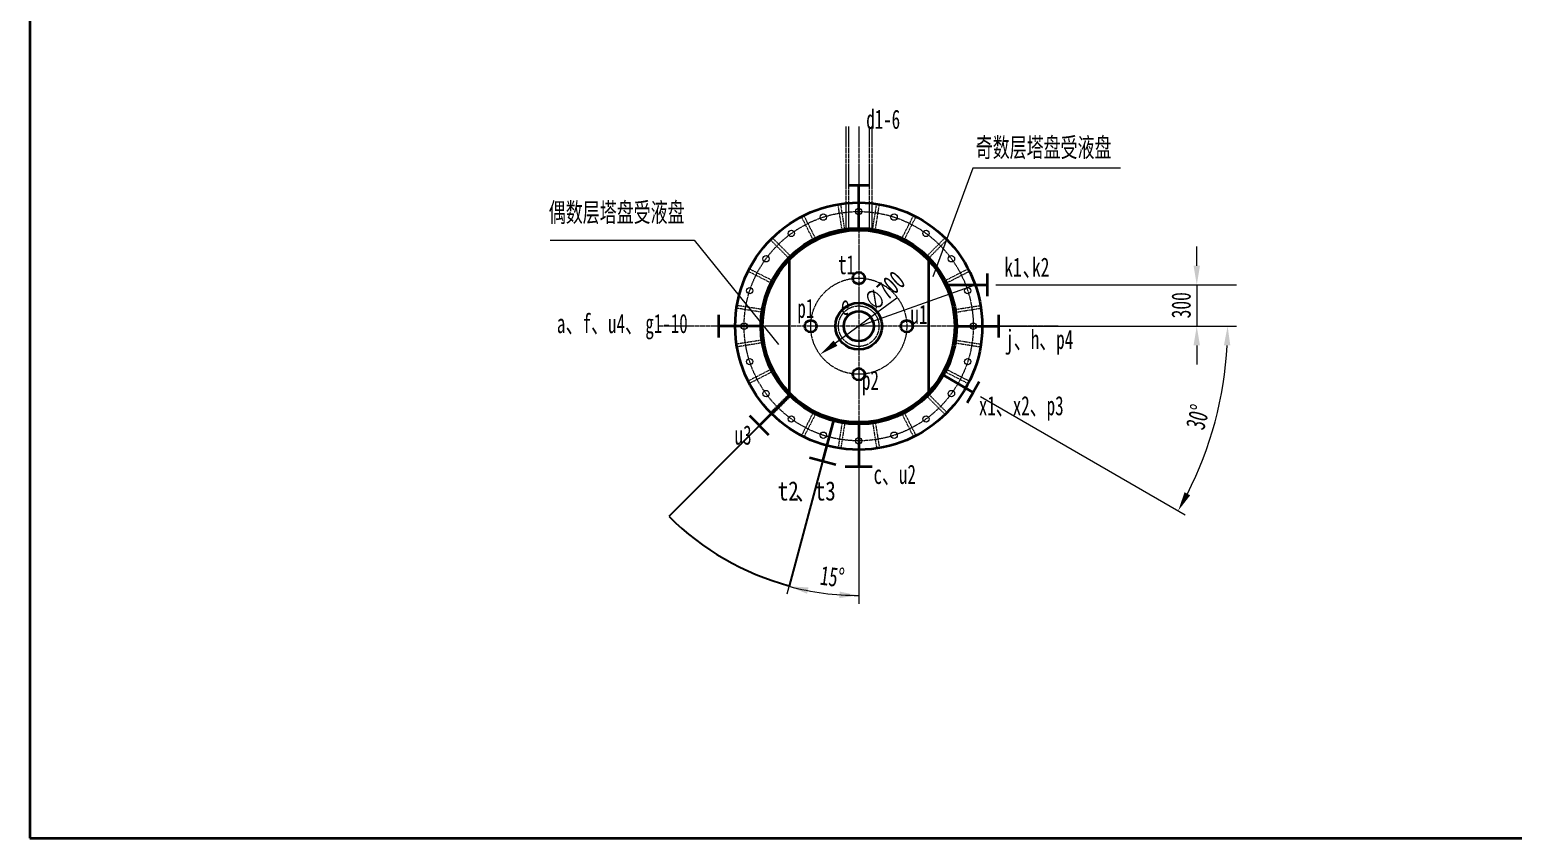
# Model space of a CAD drawing. Header units: millimetres. Extents: x -23892 to 57527, y -540 to 34444.
# Drawn here: x -23892 to -13082, y -396 to 5493 of the extents above; entities that cross this region are included whole.
import ezdxf

# ---------------------------------------------------------------- set-up
doc = ezdxf.new("R2010")
doc.units = ezdxf.units.MM
doc.linetypes.add('EB_DASH', pattern=[6, 3, -3])
doc.linetypes.add('EB_DASHDOT', pattern=[39, 30, -3, 3, -3])
doc.layers.get('0').update_dxf_attribs({"lineweight": 0})
doc.layers.get('Defpoints').update_dxf_attribs({"lineweight": 0})
for name, color, linetype, lineweight in [('CAXA4', 3, 'Continuous', 25), ('中心线', 1, 'EB_DASHDOT', 0), ('粗实线', 7, 'Continuous', 35), ('虚线', 80, 'EB_DASH', 0)]:
    doc.layers.add(name, color=color, linetype=linetype, lineweight=lineweight)
doc.styles.add('UserTxtStyle8', font='SimSun.ttf', dxfattribs={"width": 0.647801})
doc.styles.add('标准', font='', dxfattribs={"width": 0.667})
doc.styles.get('标准').set_extended_font_data('FangSong')
doc.dimstyles.new('副本 1比40', dxfattribs={"dimtxt": 3.5, "dimasz": 3.5, "dimexe": 1.5, "dimexo": 1.5, "dimgap": 1.5, "dimtad": 1, "dimtoh": 1, "dimdec": 1, "dimlfac": 40, "dimdsep": 46, "dimtxsty": '标准', "dimcen": 0, "dimdle": 6, "dimadec": 0, "dimazin": 2, "dimtfac": 1, "dimtdec": 1, "dimtmove": 0, "dimatfit": 3, "dimfxl": 1, "dimtolj": 1, "dimtzin": 0, "dimarcsym": 0})

# ---------------------------------------------------------------- blocks, each defined once
blk = doc.blocks.new('*D144')
at = {"color": 0, "lineweight": -2}
for p, q in [((-18576, 2608), (-19236, 1948)), ((-18115, 2349), (-18358, 1441))]:
    blk.add_line(p, q, dxfattribs=at)
blk.add_arc((-17851, 3333), 1957, 225.1025, 254.8975, dxfattribs=at)
at = {"color": 0}
for points in [[(-19232, 1947), (-19233, 1946), (-19235, 1949)], [(-18361, 1443), (-18361, 1444), (-18358, 1443)]]:
    blk.add_solid(points, dxfattribs=at)
at = {"layer": 'Defpoints', "color": 0}
for p in [(-18346, 2838), (-18575, 2609), (-18032, 2657), (-18115, 2350), (-18974, 1730)]:
    blk.add_point(p, dxfattribs=at)
at = {"color": 0, "insert": (-18828, 1641), "char_height": 3.5, "attachment_point": 5, "rotation": 330, "style": '标准'}
blk.add_mtext('\\A1;30%%d', dxfattribs=at)

msp = doc.modelspace()

# ---------------------------------------------------------------- linework, layer by layer
for p, q in [((-17019.9866, 4483.8218), (-17310.8583, 3693.8978)), ((-15944.8541, 4483.8218), (-17019.9866, 4483.8218)), ((-20100.1936, 3959.7976), (-19049.4066, 3959.7976)), ((-19049.4066, 3959.7976), (-18436.2422, 3200.182)), ((-15388.1571, 3774.0356), (-15388.1571, 3914.0356)), ((-17851.2738, 3333.5979), (-17002.9005, 3634.0356)), ((-16852.5107, 3634.0356), (-15097.9906, 3634.0356)), ((-15388.1571, 3634.0356), (-15388.1571, 3333.5979)), ((-17572.8389, 3537.7894), (-18020.6171, 3209.4092)), ((-16852.5107, 3333.5979), (-15097.9906, 3333.5979)), ((-16771.2327, 3333.5979), (-15103.4101, 3333.5979)), ((-15388.1571, 3193.5979), (-15388.1571, 3053.5979)), ((-16964.5486, 2821.6469), (-15471.5541, 1959.6661)), ((-18130.3246, 2292.1658), (-18374.4487, 1381.0827)), ((-17851.2738, 2249.983), (-17851.2738, 1312.2054))]:
    msp.add_line(p, q)
for centre in [(-18109.303, 4127.7301), (-17851.2738, 4168.5979), (-17593.2446, 4127.7301), (-18342.0745, 4009.1271), (-17360.4731, 4009.1271), (-18526.803, 3824.3986), (-17175.7446, 3824.3986), (-18645.406, 3591.6271), (-17057.1416, 3591.6271), (-18686.2738, 3333.5979), (-17016.2738, 3333.5979), (-18645.406, 3075.5687), (-17057.1416, 3075.5687), (-18526.803, 2842.7972), (-17175.7446, 2842.7972), (-18342.0745, 2658.0687), (-17360.4731, 2658.0687), (-18109.303, 2539.4657), (-17851.2738, 2498.5979), (-17593.2446, 2539.4657)]:
    msp.add_circle(centre, 23)
for radius, start, end in [(2687.8636, 332.98464403, 357.01535597), (1961.3925, 255, 270)]:
    msp.add_arc((-17851.2738, 3333.5979), radius, start, end)
for points in [[(-15411.4905, 3774.0356), (-15364.8238, 3774.0356), (-15388.1571, 3634.0356)], [(-15411.4905, 3193.5979), (-15364.8238, 3193.5979), (-15388.1571, 3333.5979)], [(-15190.3816, 3194.2531), (-15143.7307, 3193.0377), (-15163.4101, 3333.5979)], [(-18034.4158, 3228.2251), (-18006.8183, 3190.5933), (-18133.5126, 3126.6167)], [(-15436.1926, 2101.5551), (-15477.2011, 2123.828), (-15523.5156, 1989.6661)], [(-18217.252, 1430.3923), (-18227.7138, 1384.9134), (-18358.9195, 1439.0382)], [(-17992.0173, 1353.8834), (-17990.3518, 1400.5203), (-17851.2738, 1372.2054)]]:
    msp.add_solid(points)
at = {"layer": '中心线'}
for p, q in [((-17946.2738, 4787.2795), (-17946.2738, 4041.2497)), ((-17926.2738, 4787.2795), (-17926.2738, 4043.6479)), ((-17851.2738, 4787.2795), (-17851.2738, 1879.9163)), ((-17776.2738, 4787.2795), (-17776.2738, 4043.6479)), ((-17756.2738, 4787.2795), (-17756.2738, 4041.2497)), ((-16397.5922, 3333.5979), (-19304.9554, 3333.5979))]:
    msp.add_line(p, q, dxfattribs=at)
for radius in [835, 350, 147.5]:
    msp.add_circle((-17851.2738, 3333.5979), radius, dxfattribs=at)
at = {"layer": '粗实线', "color": 1}
for p, q in [((-23891.9875, 34443.5283), (-23891.9875, -396.4717)), ((-23891.9875, -396.4717), (-131.9875, -396.4717))]:
    msp.add_line(p, q, dxfattribs=at)
at = {"layer": '粗实线'}
for p, q in [((-17779.1853, 4358.9577), (-17923.3623, 4358.9577)), ((-17851.2738, 4047.5979), (-17851.2738, 4358.9577)), ((-18359.2738, 3815.1952), (-18359.2738, 2852.0006)), ((-17343.2738, 3815.1952), (-17343.2738, 2852.0006)), ((-16912.5107, 3551.3501), (-16912.5107, 3716.7212)), ((-17219.0261, 3634.0356), (-16912.5107, 3634.0356)), ((-18871.3149, 3250.9123), (-18871.3149, 3416.2835)), ((-16831.2327, 3250.9123), (-16831.2327, 3416.2835)), ((-18565.2738, 3333.5979), (-18871.3149, 3333.5979)), ((-17137.2738, 3333.5979), (-16831.2327, 3333.5979)), ((-17245.056, 2983.5979), (-17016.5101, 2851.6469)), ((-16972.6746, 2927.5721), (-17016.5101, 2851.6469)), ((-18346.2485, 2838.3043), (-18575.0788, 2609.474)), ((-17060.3455, 2775.7216), (-17016.5101, 2851.6469)), ((-18505.0668, 2539.462), (-18645.0908, 2679.486)), ((-18032.4471, 2657.4498), (-18114.7955, 2350.1214)), ((-17851.2738, 2633.5979), (-17851.2738, 2309.983)), ((-18019.1573, 2324.4952), (-18210.4337, 2375.7476)), ((-17752.2619, 2309.983), (-17950.2857, 2309.983))]:
    msp.add_line(p, q, dxfattribs=at)
for centre, radius in [((-17851.2738, 3333.5979), 900), ((-17851.2738, 3333.5979), 714), ((-17851.2738, 3333.5979), 700), ((-17851.2738, 3683.5979), 43.46), ((-17851.2738, 3333.5979), 170), ((-18201.2738, 3333.5979), 43.46), ((-17851.2738, 3333.5979), 109.3399), ((-17501.2738, 3333.5979), 43.46), ((-17851.2738, 2983.5979), 43.46)]:
    msp.add_circle(centre, radius, dxfattribs=at)
at = {"layer": '虚线'}
for p, q in [((-17972.8339, 4037.1739), (-18001.933, 4220.8982)), ((-17953.0801, 4040.3026), (-17982.1792, 4224.0269)), ((-17749.4674, 4040.3026), (-17720.3683, 4224.0269)), ((-17729.7136, 4037.1739), (-17700.6146, 4220.8982)), ((-18184.3013, 3965.1743), (-18268.7501, 4130.9144)), ((-18166.4811, 3974.2541), (-18250.9299, 4139.9942)), ((-17536.0664, 3974.2541), (-17451.6176, 4139.9942)), ((-17518.2463, 3965.1743), (-17433.7975, 4130.9144)), ((-18363.1696, 3831.3516), (-18494.7017, 3962.8837)), ((-18349.0274, 3845.4937), (-18480.5595, 3977.0258)), ((-17353.5201, 3845.4937), (-17221.988, 3977.0258)), ((-17339.378, 3831.3516), (-17207.8459, 3962.8837)), ((-18491.9299, 3648.8053), (-18657.67, 3733.2541)), ((-18482.8501, 3666.6254), (-18648.5902, 3751.0742)), ((-17219.6974, 3666.6254), (-17053.9573, 3751.0742)), ((-17210.6176, 3648.8053), (-17044.8775, 3733.2541)), ((-18557.9784, 3435.4043), (-18741.7027, 3464.5034)), ((-18554.8497, 3455.158), (-18738.5741, 3484.2571)), ((-17147.6978, 3455.158), (-16963.9735, 3484.2571)), ((-17144.5691, 3435.4043), (-16960.8448, 3464.5034)), ((-18557.9784, 3231.7915), (-18741.7027, 3202.6925)), ((-18554.8497, 3212.0378), (-18738.5741, 3182.9387)), ((-17147.6978, 3212.0378), (-16963.9735, 3182.9387)), ((-17144.5691, 3231.7915), (-16960.8448, 3202.6925)), ((-18491.9299, 3018.3905), (-18657.67, 2933.9417)), ((-18482.8501, 3000.5704), (-18648.5902, 2916.1216)), ((-17219.6974, 3000.5704), (-17053.9573, 2916.1216)), ((-17210.6176, 3018.3905), (-17044.8775, 2933.9417)), ((-18363.1696, 2835.8443), (-18494.7017, 2704.3122)), ((-18349.0274, 2821.7021), (-18480.5595, 2690.17)), ((-17353.5201, 2821.7021), (-17221.988, 2690.17)), ((-17339.378, 2835.8443), (-17207.8459, 2704.3122)), ((-18184.3013, 2702.0216), (-18268.7501, 2536.2814)), ((-18166.4811, 2692.9417), (-18250.9299, 2527.2016)), ((-17972.8339, 2630.0219), (-18001.933, 2446.2976)), ((-17953.0801, 2626.8933), (-17982.1792, 2443.1689)), ((-17749.4674, 2626.8933), (-17720.3683, 2443.1689)), ((-17729.7136, 2630.0219), (-17700.6146, 2446.2976)), ((-17536.0664, 2692.9417), (-17451.6176, 2527.2016)), ((-17518.2463, 2702.0216), (-17433.7975, 2536.2814))]:
    msp.add_line(p, q, dxfattribs=at)

# ---------------------------------------------------------------- texts
at = {"char_height": 140, "attachment_point": 5, "style": '标准'}
for s, insert, rotation in [('300', (-15501.482, 3485.7686), 90), ('\\A1;30°', (-15380.5672, 2671.5741), 75), ('15°', (-18043.7, 1508.5589), 352.5)]:
    msp.add_mtext(s, dxfattribs=dict(at, insert=insert, rotation=rotation))
at = {"layer": 'CAXA4', "color": 3, "linetype": 'Continuous', "lineweight": 25, "style": 'UserTxtStyle8', "width": 0.667}
for s, p in [('k1', (-16790.7195, 3693.4485)), ('k2', (-16589.0869, 3693.4485)), ('、', (-16656.6307, 3693.4485))]:
    msp.add_text(s, height=140, dxfattribs=at).set_placement(p)
at = {"layer": 'CAXA4', "color": 3, "lineweight": 25, "style": 'UserTxtStyle8'}
for s, width, p in [('a', 0.647801, (-20050.6985, 3283.0114)), ('、f、u4、', 0.647801, (-19986.2063, 3283.0114)), ('g1-10', 0.647801, (-19405.777, 3283.0114)), ('t2', 0.8, (-18440.9892, 2063.9101)), ('t3', 0.8, (-18170.9448, 2063.9101)), ('、', 0.8, (-18314.0559, 2063.9101))]:
    msp.add_text(s, height=140, dxfattribs=dict(at, width=width)).set_placement(p)
at = {"layer": 'CAXA4', "color": 3, "linetype": 'Continuous', "lineweight": 25, "char_height": 140, "attachment_point": 1, "style": 'UserTxtStyle8'}
for s, insert in [('d1-6', (-17796.3378, 4910.9295)), ('\\fSimSun|b0|i0|p34;奇数层塔盘受液盘', (-16998.835, 4705.5016)), ('\\fSimSun|b0|i0|p34;偶数层塔盘受液盘', (-20109.6626, 4232.7866)), ('t1', (-18001.7924, 3852.0766)), ('p1', (-18298.369, 3533.9538)), ('e', (-17980.8185, 3556.4881)), ('u1', (-17473.5122, 3489.7588)), ('j{\\fFangSong_GB2312|b0|i0|c134|p34;、}h{\\fFangSong_GB2312|b0|i0|c134|p34;、}p4', (-16782.9289, 3307.2857)), ('p2', (-17827.4978, 3009.5179)), ('x1{\\fFangSong_GB2312|b0|i0|c134|p34;、}x2{\\fFangSong_GB2312|b0|i0|c134|p34;、}p3', (-16975.8439, 2824.7609)), ('u3', (-18755.2258, 2610.8374)), ('c{\\fFangSong_GB2312|b0|i0|c134|p34;、}u2', (-17743.1229, 2324.7078))]:
    msp.add_mtext(s, dxfattribs=dict(at, insert=insert))
at = {"layer": 'CAXA4', "color": 3, "linetype": 'Continuous', "lineweight": 25, "insert": (-17824.5334, 3539.2364), "char_height": 140, "attachment_point": 1, "rotation": 42.27368901, "style": 'UserTxtStyle8'}
msp.add_mtext('{\\fSimSun|b0|i0|c134|p2;∅700}', dxfattribs=at)

# ---------------------------------------------------------------- dimensions: what is measured, and where the dimension line sits
dim = msp.add_angular_dim_2l(base=(-18973.9808, 1729.9373), line1=((-18032.4471, 2657.4498), (-18114.7955, 2350.1214)), line2=((-18346.2485, 2838.3043), (-18575.0788, 2609.474)), dimstyle='副本 1比40')
dim.commit()
dim.dimension.update_dxf_attribs({"geometry": '*D144', "text_midpoint": (-18828.3437, 1641.0297)})

doc.saveas('drawing.dxf')
